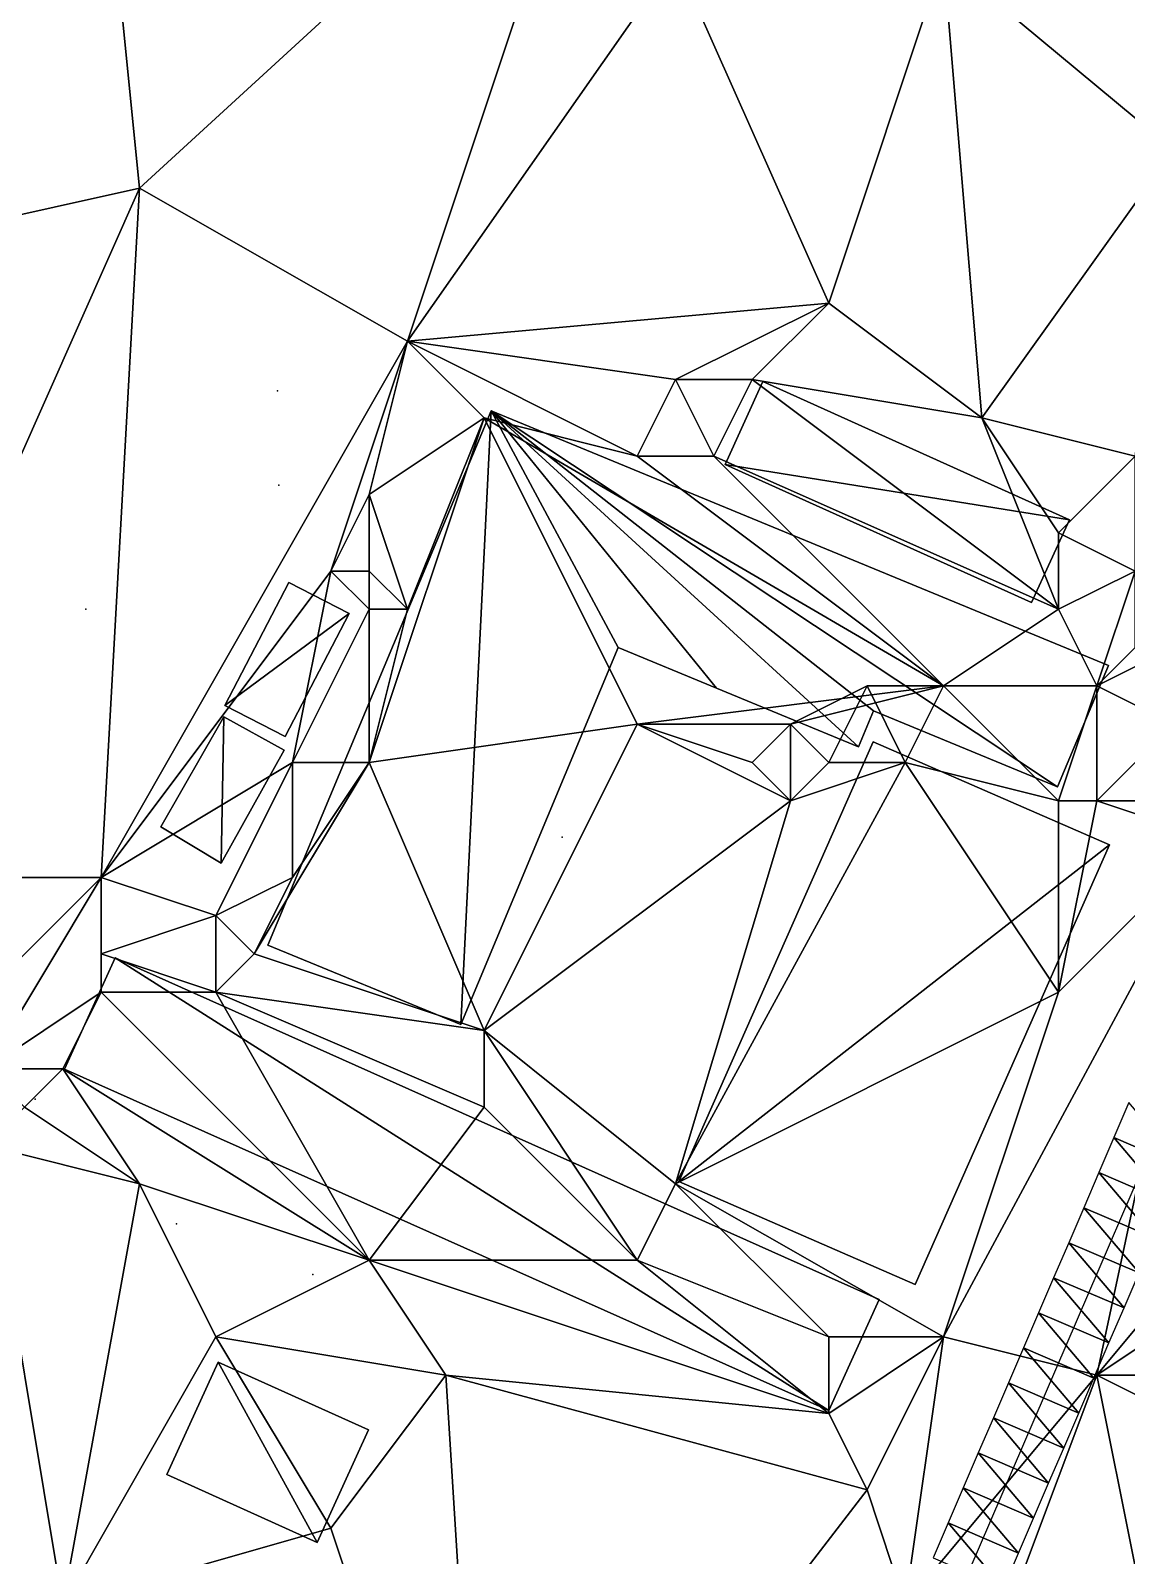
# Model space of a CAD drawing. Header units: metres. Extents: x -1103 to 901, y -902 to 905.
# Drawn here: x -875.7 to -818.4, y -527.4 to -447.8 of the extents above; entities that cross this region are included whole.
import ezdxf

# ---------------------------------------------------------------- set-up
doc = ezdxf.new("R2010")
doc.units = ezdxf.units.M
for name, color, linetype in [('OSM_BUILDING_FOOTPRINTS', 7, 'CONTINUOUS'), ('OSM_BUILDING_ROOFS', 1, 'CONTINUOUS'), ('OSM_BUILDING_WALLS', 8, 'CONTINUOUS'), ('OSM_ROAD_AXES', 2, 'CONTINUOUS'), ('OSM_ROAD_SURFACE', 9, 'CONTINUOUS'), ('OSM_TERRAIN', 3, 'CONTINUOUS'), ('OSM_TREES', 3, 'CONTINUOUS')]:
    doc.layers.add(name, color=color, linetype=linetype)

msp = doc.modelspace()

# ---------------------------------------------------------------- linework, layer by layer
at = {"layer": 'OSM_BUILDING_FOOTPRINTS'}
for points in [[(-837.434, -466.099, 12.422), (-821.428, -473.32, 12.422), (-823.406, -477.644, 12.422), (-839.412, -470.434, 12.422), (-837.434, -466.099, 12.422)], [(-863.287, -495.538, 11.772), (-851.626, -467.636, 11.772), (-819.394, -480.929, 11.772), (-822.047, -487.266, 11.772), (-831.663, -483.307, 11.772), (-832.448, -485.176, 11.772), (-839.865, -482.112, 11.772), (-844.994, -480, 11.772), (-853.218, -499.685, 11.772), (-863.287, -495.538, 11.772)], [(-862.193, -476.594, 14.323), (-859.043, -478.22, 14.323), (-862.392, -484.634, 14.323), (-865.543, -483.02, 14.323), (-862.193, -476.594, 14.323)], [(-862.437, -485.353, 14.065), (-865.73, -491.259, 14.065), (-868.881, -489.368, 14.065), (-865.598, -483.617, 14.065), (-862.437, -485.353, 14.065)], [(-831.685, -484.921, 11.454), (-819.338, -490.307, 11.454), (-829.485, -513.265, 11.454), (-841.832, -507.88, 11.454), (-831.685, -484.921, 11.454)], [(-871.268, -496.202, 11.84), (-873.91, -502.019, 11.84), (-833.995, -519.857, 11.84), (-831.364, -514.051, 11.84), (-871.268, -496.202, 11.84)], [(-868.571, -523.186, 12.372), (-865.885, -517.325, 12.372), (-858.037, -520.863, 12.372), (-860.723, -526.736, 12.372), (-868.571, -523.186, 12.372)]]:
    msp.add_polyline3d(points, close=True, dxfattribs=at)
at = {"layer": 'OSM_BUILDING_ROOFS'}
for points in [[(-821.428, -473.32, 22.422), (-837.434, -466.099, 22.422), (-839.412, -470.434, 22.422)], [(-851.626, -467.636, 16.972), (-863.287, -495.538, 16.972), (-853.218, -499.685, 16.972)], [(-851.626, -467.636, 16.972), (-853.218, -499.685, 16.972), (-844.994, -480, 16.972)], [(-851.626, -467.636, 16.972), (-844.994, -480, 16.972), (-839.865, -482.112, 16.972)], [(-851.626, -467.636, 16.972), (-839.865, -482.112, 16.972), (-832.448, -485.176, 16.972)], [(-851.626, -467.636, 16.972), (-832.448, -485.176, 16.972), (-831.663, -483.307, 16.972)], [(-851.626, -467.636, 16.972), (-831.663, -483.307, 16.972), (-822.047, -487.266, 16.972)], [(-851.626, -467.636, 16.972), (-822.047, -487.266, 16.972), (-819.394, -480.929, 16.972)], [(-821.428, -473.32, 22.422), (-839.412, -470.434, 22.422), (-823.406, -477.644, 22.422)], [(-859.043, -478.22, 24.323), (-862.193, -476.594, 24.323), (-865.543, -483.02, 24.323)], [(-859.043, -478.22, 24.323), (-865.543, -483.02, 24.323), (-862.392, -484.634, 24.323)], [(-865.73, -491.259, 24.065), (-865.598, -483.617, 24.065), (-868.881, -489.368, 24.065)], [(-865.73, -491.259, 24.065), (-862.437, -485.353, 24.065), (-865.598, -483.617, 24.065)], [(-819.338, -490.307, 21.454), (-831.685, -484.921, 21.454), (-841.832, -507.88, 21.454)], [(-819.338, -490.307, 21.454), (-841.832, -507.88, 21.454), (-829.485, -513.265, 21.454)], [(-833.995, -519.857, 17.04), (-871.268, -496.202, 17.04), (-873.91, -502.019, 17.04)], [(-833.995, -519.857, 17.04), (-831.364, -514.051, 17.04), (-871.268, -496.202, 17.04)], [(-865.885, -517.325, 22.372), (-868.571, -523.186, 22.372), (-860.723, -526.736, 22.372)], [(-865.885, -517.325, 22.372), (-860.723, -526.736, 22.372), (-858.037, -520.863, 22.372)]]:
    msp.add_3dface(points, dxfattribs=at)
at = {"layer": 'OSM_BUILDING_WALLS'}
for points in [[(-837.434, -466.099, 12.422), (-839.412, -470.434, 12.422), (-839.412, -470.434, 22.422)], [(-837.434, -466.099, 12.422), (-839.412, -470.434, 22.422), (-837.434, -466.099, 22.422)], [(-821.428, -473.32, 12.422), (-837.434, -466.099, 12.422), (-837.434, -466.099, 22.422)], [(-821.428, -473.32, 12.422), (-837.434, -466.099, 22.422), (-821.428, -473.32, 22.422)], [(-851.626, -467.636, 11.772), (-863.287, -495.538, 11.772), (-863.287, -495.538, 16.972)], [(-851.626, -467.636, 11.772), (-863.287, -495.538, 16.972), (-851.626, -467.636, 16.972)], [(-819.394, -480.929, 11.772), (-851.626, -467.636, 11.772), (-851.626, -467.636, 16.972)], [(-819.394, -480.929, 11.772), (-851.626, -467.636, 16.972), (-819.394, -480.929, 16.972)], [(-839.412, -470.434, 12.422), (-823.406, -477.644, 12.422), (-823.406, -477.644, 22.422)], [(-839.412, -470.434, 12.422), (-823.406, -477.644, 22.422), (-839.412, -470.434, 22.422)], [(-823.406, -477.644, 12.422), (-821.428, -473.32, 12.422), (-821.428, -473.32, 22.422)], [(-823.406, -477.644, 12.422), (-821.428, -473.32, 22.422), (-823.406, -477.644, 22.422)], [(-862.193, -476.594, 14.323), (-865.543, -483.02, 14.323), (-865.543, -483.02, 24.323)], [(-862.193, -476.594, 14.323), (-865.543, -483.02, 24.323), (-862.193, -476.594, 24.323)], [(-859.043, -478.22, 14.323), (-862.193, -476.594, 14.323), (-862.193, -476.594, 24.323)], [(-859.043, -478.22, 14.323), (-862.193, -476.594, 24.323), (-859.043, -478.22, 24.323)], [(-862.392, -484.634, 14.323), (-859.043, -478.22, 14.323), (-859.043, -478.22, 24.323)], [(-862.392, -484.634, 14.323), (-859.043, -478.22, 24.323), (-862.392, -484.634, 24.323)], [(-853.218, -499.685, 11.772), (-844.994, -480, 11.772), (-844.994, -480, 16.972)], [(-853.218, -499.685, 11.772), (-844.994, -480, 16.972), (-853.218, -499.685, 16.972)], [(-844.994, -480, 11.772), (-839.865, -482.112, 11.772), (-839.865, -482.112, 16.972)], [(-844.994, -480, 11.772), (-839.865, -482.112, 16.972), (-844.994, -480, 16.972)], [(-822.047, -487.266, 11.772), (-819.394, -480.929, 11.772), (-819.394, -480.929, 16.972)], [(-822.047, -487.266, 11.772), (-819.394, -480.929, 16.972), (-822.047, -487.266, 16.972)], [(-839.865, -482.112, 11.772), (-832.448, -485.176, 11.772), (-832.448, -485.176, 16.972)], [(-839.865, -482.112, 11.772), (-832.448, -485.176, 16.972), (-839.865, -482.112, 16.972)], [(-865.543, -483.02, 14.323), (-862.392, -484.634, 14.323), (-862.392, -484.634, 24.323)], [(-865.543, -483.02, 14.323), (-862.392, -484.634, 24.323), (-865.543, -483.02, 24.323)], [(-832.448, -485.176, 11.772), (-831.663, -483.307, 11.772), (-831.663, -483.307, 16.972)], [(-832.448, -485.176, 11.772), (-831.663, -483.307, 16.972), (-832.448, -485.176, 16.972)], [(-831.663, -483.307, 11.772), (-822.047, -487.266, 11.772), (-822.047, -487.266, 16.972)], [(-831.663, -483.307, 11.772), (-822.047, -487.266, 16.972), (-831.663, -483.307, 16.972)], [(-865.598, -483.617, 14.065), (-868.881, -489.368, 14.065), (-868.881, -489.368, 24.065)], [(-865.598, -483.617, 14.065), (-868.881, -489.368, 24.065), (-865.598, -483.617, 24.065)], [(-862.437, -485.353, 14.065), (-865.598, -483.617, 14.065), (-865.598, -483.617, 24.065)], [(-862.437, -485.353, 14.065), (-865.598, -483.617, 24.065), (-862.437, -485.353, 24.065)], [(-831.685, -484.921, 11.454), (-841.832, -507.88, 11.454), (-841.832, -507.88, 21.454)], [(-831.685, -484.921, 11.454), (-841.832, -507.88, 21.454), (-831.685, -484.921, 21.454)], [(-819.338, -490.307, 11.454), (-831.685, -484.921, 11.454), (-831.685, -484.921, 21.454)], [(-819.338, -490.307, 11.454), (-831.685, -484.921, 21.454), (-819.338, -490.307, 21.454)], [(-865.73, -491.259, 14.065), (-862.437, -485.353, 14.065), (-862.437, -485.353, 24.065)], [(-865.73, -491.259, 14.065), (-862.437, -485.353, 24.065), (-865.73, -491.259, 24.065)], [(-868.881, -489.368, 14.065), (-865.73, -491.259, 14.065), (-865.73, -491.259, 24.065)], [(-868.881, -489.368, 14.065), (-865.73, -491.259, 24.065), (-868.881, -489.368, 24.065)], [(-829.485, -513.265, 11.454), (-819.338, -490.307, 11.454), (-819.338, -490.307, 21.454)], [(-829.485, -513.265, 11.454), (-819.338, -490.307, 21.454), (-829.485, -513.265, 21.454)], [(-871.268, -496.202, 11.84), (-873.91, -502.019, 11.84), (-873.91, -502.019, 17.04)], [(-871.268, -496.202, 11.84), (-873.91, -502.019, 17.04), (-871.268, -496.202, 17.04)], [(-831.364, -514.051, 11.84), (-871.268, -496.202, 11.84), (-871.268, -496.202, 17.04)], [(-831.364, -514.051, 11.84), (-871.268, -496.202, 17.04), (-831.364, -514.051, 17.04)], [(-863.287, -495.538, 11.772), (-853.218, -499.685, 11.772), (-853.218, -499.685, 16.972)], [(-863.287, -495.538, 11.772), (-853.218, -499.685, 16.972), (-863.287, -495.538, 16.972)], [(-873.91, -502.019, 11.84), (-833.995, -519.857, 11.84), (-833.995, -519.857, 17.04)], [(-873.91, -502.019, 11.84), (-833.995, -519.857, 17.04), (-873.91, -502.019, 17.04)], [(-841.832, -507.88, 11.454), (-829.485, -513.265, 11.454), (-829.485, -513.265, 21.454)], [(-841.832, -507.88, 11.454), (-829.485, -513.265, 21.454), (-841.832, -507.88, 21.454)], [(-833.995, -519.857, 11.84), (-831.364, -514.051, 11.84), (-831.364, -514.051, 17.04)], [(-833.995, -519.857, 11.84), (-831.364, -514.051, 17.04), (-833.995, -519.857, 17.04)], [(-865.885, -517.325, 12.372), (-868.571, -523.186, 12.372), (-868.571, -523.186, 22.372)], [(-865.885, -517.325, 12.372), (-868.571, -523.186, 22.372), (-865.885, -517.325, 22.372)], [(-858.037, -520.863, 12.372), (-865.885, -517.325, 12.372), (-865.885, -517.325, 22.372)], [(-858.037, -520.863, 12.372), (-865.885, -517.325, 22.372), (-858.037, -520.863, 22.372)], [(-860.723, -526.736, 12.372), (-858.037, -520.863, 12.372), (-858.037, -520.863, 22.372)], [(-860.723, -526.736, 12.372), (-858.037, -520.863, 22.372), (-860.723, -526.736, 22.372)], [(-868.571, -523.186, 12.372), (-860.723, -526.736, 12.372), (-860.723, -526.736, 22.372)], [(-868.571, -523.186, 12.372), (-860.723, -526.736, 22.372), (-868.571, -523.186, 22.372)]]:
    msp.add_3dface(points, dxfattribs=at)
at = {"layer": 'OSM_ROAD_AXES'}
msp.add_polyline3d([(-948.427, -865.939, 8.473), (-922.021, -833.325, 8.829), (-893.47, -795.625, 6.975), (-880.526, -775.597, 7.109), (-873.64, -762.569, 7.6), (-868.899, -750.858, 7.93), (-868.49, -741.004, 7.928), (-870.855, -731.648, 7.959), (-876.637, -717.946, 7.888), (-882.285, -704.919, 8.307), (-889.36, -689.127, 10.197), (-889.769, -675.966, 11.913), (-888.354, -662.684, 13.155), (-877.334, -641.661, 13.81), (-873.013, -622.861, 13.837), (-834.58, -546.631, 13.143), (-802.316, -471.628, 12.716), (-790.224, -446.336, 12.431), (-777.866, -420.469, 10.624), (-763.619, -389.116, 12.794)], dxfattribs=at)
at = {"layer": 'OSM_ROAD_SURFACE'}
for points in [[(-815.431, -507.176, 13.062), (-818.318, -503.766, 13.178), (-819.105, -505.595, 13.22)], [(-816.218, -509.005, 13.1), (-819.105, -505.595, 13.22), (-819.892, -507.424, 13.261)], [(-816.218, -509.005, 13.1), (-815.431, -507.176, 13.062), (-819.105, -505.595, 13.22)], [(-817.004, -510.834, 13.138), (-819.892, -507.424, 13.261), (-820.679, -509.254, 13.303)], [(-817.004, -510.834, 13.138), (-816.218, -509.005, 13.1), (-819.892, -507.424, 13.261)], [(-817.791, -512.664, 13.176), (-820.679, -509.254, 13.303), (-821.466, -511.083, 13.345)], [(-817.791, -512.664, 13.176), (-817.004, -510.834, 13.138), (-820.679, -509.254, 13.303)], [(-818.578, -514.493, 13.215), (-821.466, -511.083, 13.345), (-822.253, -512.912, 13.386)], [(-818.578, -514.493, 13.215), (-817.791, -512.664, 13.176), (-821.466, -511.083, 13.345)], [(-819.365, -516.322, 13.253), (-822.253, -512.912, 13.386), (-823.04, -514.742, 13.428)], [(-819.365, -516.322, 13.253), (-818.578, -514.493, 13.215), (-822.253, -512.912, 13.386)], [(-820.152, -518.152, 13.282), (-823.04, -514.742, 13.428), (-823.827, -516.571, 13.469)], [(-820.152, -518.152, 13.282), (-819.365, -516.322, 13.253), (-823.04, -514.742, 13.428)], [(-820.939, -519.981, 13.234), (-823.827, -516.571, 13.469), (-824.614, -518.4, 13.424)], [(-820.939, -519.981, 13.234), (-820.152, -518.152, 13.282), (-823.827, -516.571, 13.469)], [(-821.726, -521.81, 13.187), (-824.614, -518.4, 13.424), (-825.401, -520.23, 13.352)], [(-821.726, -521.81, 13.187), (-820.939, -519.981, 13.234), (-824.614, -518.4, 13.424)], [(-822.513, -523.64, 13.14), (-825.401, -520.23, 13.352), (-826.187, -522.059, 13.281)], [(-822.513, -523.64, 13.14), (-821.726, -521.81, 13.187), (-825.401, -520.23, 13.352)], [(-823.3, -525.469, 13.093), (-826.187, -522.059, 13.281), (-826.974, -523.888, 13.209)], [(-823.3, -525.469, 13.093), (-822.513, -523.64, 13.14), (-826.187, -522.059, 13.281)], [(-824.087, -527.298, 13.046), (-826.974, -523.888, 13.209), (-827.761, -525.718, 13.137)], [(-824.087, -527.298, 13.046), (-823.3, -525.469, 13.093), (-826.974, -523.888, 13.209)], [(-824.874, -529.128, 12.999), (-827.761, -525.718, 13.137), (-828.548, -527.547, 13.066)], [(-824.874, -529.128, 12.999), (-824.087, -527.298, 13.046), (-827.761, -525.718, 13.137)]]:
    msp.add_3dface(points, dxfattribs=at)
at = {"layer": 'OSM_TERRAIN'}
for points in [[(-828, -444, 16.408), (-816, -454, 14.284), (-810, -430, 14.972)], [(-870, -456, 17.921), (-846, -434, 16.986), (-872, -436, 17.678)], [(-870, -456, 17.921), (-856, -464, 16.911), (-846, -434, 16.986)], [(-842, -444, 16.874), (-846, -434, 16.986), (-856, -464, 16.911)], [(-888, -460, 17.883), (-870, -456, 17.921), (-872, -436, 17.678)], [(-886, -444, 17.402), (-888, -460, 17.883), (-872, -436, 17.678)], [(-856, -464, 16.911), (-834, -462, 15.656), (-842, -444, 16.874)], [(-834, -462, 15.656), (-828, -444, 16.408), (-842, -444, 16.874)], [(-826, -468, 14.471), (-828, -444, 16.408), (-834, -462, 15.656)], [(-826, -468, 14.471), (-816, -454, 14.284), (-828, -444, 16.408)], [(-826, -468, 14.471), (-818, -470, 13.677), (-816, -454, 14.284)], [(-886, -492, 16.192), (-870, -456, 17.921), (-888, -460, 17.883)], [(-886, -492, 16.192), (-872, -492, 16.182), (-870, -456, 17.921)], [(-872, -492, 16.182), (-856, -464, 16.911), (-870, -456, 17.921)], [(-842, -466, 15.856), (-834, -462, 15.656), (-856, -464, 16.911)], [(-842, -466, 15.856), (-838, -466, 14.723), (-834, -462, 15.656)], [(-838, -466, 14.723), (-826, -468, 14.471), (-834, -462, 15.656)], [(-856, -464, 16.911), (-872, -492, 16.182), (-860, -476, 16.459)], [(-860, -476, 16.459), (-858, -472, 16.592), (-856, -464, 16.911)], [(-858, -472, 16.592), (-852, -468, 15.091), (-856, -464, 16.911)], [(-852, -468, 15.091), (-844, -470, 15.141), (-856, -464, 16.911)], [(-844, -470, 15.141), (-842, -466, 15.856), (-856, -464, 16.911)], [(-844, -470, 15.141), (-840, -470, 14.699), (-842, -466, 15.856)], [(-840, -470, 14.699), (-838, -466, 14.723), (-842, -466, 15.856)], [(-840, -470, 14.699), (-822, -478, 14.5), (-838, -466, 14.723)], [(-822, -478, 14.5), (-826, -468, 14.471), (-838, -466, 14.723)], [(-858, -486, 15.017), (-844, -484, 14.882), (-852, -468, 15.091)], [(-858, -486, 15.017), (-852, -468, 15.091), (-856, -478, 15.364)], [(-856, -478, 15.364), (-852, -468, 15.091), (-858, -472, 16.592)], [(-844, -484, 14.882), (-828, -482, 15.017), (-852, -468, 15.091)], [(-852, -468, 15.091), (-828, -482, 15.017), (-844, -470, 15.141)], [(-822, -478, 14.5), (-822, -474, 14.587), (-826, -468, 14.471)], [(-822, -474, 14.587), (-818, -470, 13.677), (-826, -468, 14.471)], [(-828, -482, 15.017), (-840, -470, 14.699), (-844, -470, 15.141)], [(-828, -482, 15.017), (-822, -478, 14.5), (-840, -470, 14.699)], [(-822, -474, 14.587), (-818, -476, 13.324), (-818, -470, 13.677)], [(-858, -476, 16.124), (-858, -472, 16.592), (-860, -476, 16.459)], [(-856, -478, 15.364), (-858, -472, 16.592), (-858, -476, 16.124)], [(-822, -478, 14.5), (-818, -476, 13.324), (-822, -474, 14.587)], [(-872, -492, 16.182), (-862, -486, 16.3), (-860, -476, 16.459)], [(-862, -486, 16.3), (-858, -478, 16.221), (-860, -476, 16.459)], [(-858, -478, 16.221), (-858, -476, 16.124), (-860, -476, 16.459)], [(-858, -478, 16.221), (-856, -478, 15.364), (-858, -476, 16.124)], [(-820, -482, 15.017), (-818, -476, 13.324), (-822, -478, 14.5)], [(-820, -482, 15.017), (-818, -480, 14.248), (-818, -476, 13.324)], [(-862, -486, 16.3), (-858, -486, 15.017), (-858, -478, 16.221)], [(-858, -486, 15.017), (-856, -478, 15.364), (-858, -478, 16.221)], [(-828, -482, 15.017), (-820, -482, 15.017), (-822, -478, 14.5)], [(-820, -482, 15.017), (-816, -484, 13.061), (-816, -480, 13.319)], [(-820, -482, 15.017), (-816, -480, 13.319), (-818, -480, 14.248)], [(-844, -484, 14.882), (-836, -484, 14.946), (-828, -482, 15.017)], [(-834, -486, 13.955), (-832, -482, 14.617), (-836, -484, 14.946)], [(-836, -484, 14.946), (-832, -482, 14.617), (-828, -482, 15.017)], [(-834, -486, 13.955), (-830, -486, 13.509), (-832, -482, 14.617)], [(-830, -486, 13.509), (-828, -482, 15.017), (-832, -482, 14.617)], [(-830, -486, 13.509), (-822, -488, 13.817), (-828, -482, 15.017)], [(-822, -488, 13.817), (-820, -482, 15.017), (-828, -482, 15.017)], [(-822, -488, 13.817), (-820, -488, 13.734), (-820, -482, 15.017)], [(-820, -488, 13.734), (-816, -484, 13.061), (-820, -482, 15.017)], [(-852, -500, 14.938), (-844, -484, 14.882), (-858, -486, 15.017)], [(-852, -500, 14.938), (-836, -488, 13.681), (-844, -484, 14.882)], [(-836, -488, 13.681), (-838, -486, 14.328), (-844, -484, 14.882)], [(-838, -486, 14.328), (-836, -484, 14.946), (-844, -484, 14.882)], [(-838, -486, 14.328), (-836, -488, 13.681), (-836, -484, 14.946)], [(-836, -488, 13.681), (-834, -486, 13.955), (-836, -484, 14.946)], [(-820, -488, 13.734), (-818, -488, 13.23), (-816, -484, 13.061)], [(-866, -494, 15.804), (-862, -486, 16.3), (-872, -492, 16.182)], [(-866, -494, 15.804), (-862, -492, 15.151), (-862, -486, 16.3)], [(-864, -496, 15.097), (-858, -486, 15.017), (-862, -492, 15.151)], [(-864, -496, 15.097), (-852, -500, 14.938), (-858, -486, 15.017)], [(-862, -492, 15.151), (-858, -486, 15.017), (-862, -486, 16.3)], [(-842, -508, 13.552), (-822, -498, 13.431), (-830, -486, 13.509)], [(-842, -508, 13.552), (-830, -486, 13.509), (-836, -488, 13.681)], [(-836, -488, 13.681), (-830, -486, 13.509), (-834, -486, 13.955)], [(-822, -498, 13.431), (-822, -488, 13.817), (-830, -486, 13.509)], [(-842, -508, 13.552), (-836, -488, 13.681), (-852, -500, 14.938)], [(-822, -498, 13.431), (-814, -490, 12.893), (-820, -488, 13.734)], [(-822, -498, 13.431), (-820, -488, 13.734), (-822, -488, 13.817)], [(-820, -488, 13.734), (-814, -490, 12.893), (-818, -488, 13.23)], [(-820, -518, 13.235), (-814, -490, 12.893), (-828, -516, 13.623)], [(-814, -490, 12.893), (-822, -498, 13.431), (-828, -516, 13.623)], [(-820, -518, 13.235), (-810, -506, 12.788), (-814, -490, 12.893)], [(-884, -504, 15.856), (-872, -492, 16.182), (-886, -492, 16.192)], [(-884, -504, 15.856), (-878, -502, 15.694), (-872, -492, 16.182)], [(-878, -502, 15.694), (-872, -498, 14.484), (-872, -492, 16.182)], [(-872, -498, 14.484), (-872, -496, 14.763), (-872, -492, 16.182)], [(-872, -496, 14.763), (-866, -494, 15.804), (-872, -492, 16.182)], [(-864, -496, 15.097), (-862, -492, 15.151), (-866, -494, 15.804)], [(-872, -496, 14.763), (-866, -498, 14.664), (-866, -494, 15.804)], [(-866, -498, 14.664), (-864, -496, 15.097), (-866, -494, 15.804)], [(-872, -498, 14.484), (-866, -498, 14.664), (-872, -496, 14.763)], [(-866, -498, 14.664), (-852, -500, 14.938), (-864, -496, 15.097)], [(-874, -502, 14.512), (-872, -498, 14.484), (-878, -502, 15.694)], [(-874, -502, 14.512), (-858, -512, 14.478), (-872, -498, 14.484)], [(-858, -512, 14.478), (-866, -498, 14.664), (-872, -498, 14.484)], [(-858, -512, 14.478), (-852, -504, 14.501), (-866, -498, 14.664)], [(-852, -504, 14.501), (-852, -500, 14.938), (-866, -498, 14.664)], [(-842, -508, 13.552), (-828, -516, 13.623), (-822, -498, 13.431)], [(-844, -512, 14.484), (-852, -500, 14.938), (-852, -504, 14.501)], [(-844, -512, 14.484), (-842, -508, 13.552), (-852, -500, 14.938)], [(-876, -504, 15.279), (-874, -502, 14.512), (-878, -502, 15.694)], [(-876, -504, 15.279), (-870, -508, 15.275), (-874, -502, 14.512)], [(-870, -508, 15.275), (-858, -512, 14.478), (-874, -502, 14.512)], [(-878, -506, 15.483), (-870, -508, 15.275), (-876, -504, 15.279)], [(-858, -512, 14.478), (-844, -512, 14.484), (-852, -504, 14.501)], [(-874, -530, 14.207), (-878, -506, 15.483), (-892, -524, 14.528)], [(-874, -530, 14.207), (-870, -508, 15.275), (-878, -506, 15.483)], [(-820, -518, 13.235), (-814, -514, 12.958), (-810, -506, 12.788)], [(-874, -530, 14.207), (-866, -516, 14.515), (-870, -508, 15.275)], [(-866, -516, 14.515), (-858, -512, 14.478), (-870, -508, 15.275)], [(-834, -516, 14.484), (-842, -508, 13.552), (-844, -512, 14.484)], [(-834, -516, 14.484), (-828, -516, 13.623), (-842, -508, 13.552)], [(-854, -518, 14.102), (-858, -512, 14.478), (-866, -516, 14.515)], [(-854, -518, 14.102), (-834, -520, 14.457), (-858, -512, 14.478)], [(-858, -512, 14.478), (-834, -520, 14.457), (-844, -512, 14.484)], [(-834, -520, 14.457), (-834, -516, 14.484), (-844, -512, 14.484)], [(-814, -518, 12.845), (-814, -514, 12.958), (-820, -518, 13.235)], [(-860, -526, 14.398), (-866, -516, 14.515), (-874, -530, 14.207)], [(-866, -516, 14.515), (-860, -526, 14.398), (-854, -518, 14.102)], [(-832, -524, 13.467), (-828, -516, 13.623), (-834, -520, 14.457)], [(-834, -520, 14.457), (-828, -516, 13.623), (-834, -516, 14.484)], [(-830, -530, 12.933), (-828, -516, 13.623), (-832, -524, 13.467)], [(-830, -530, 12.933), (-820, -518, 13.235), (-828, -516, 13.623)], [(-860, -526, 14.398), (-852, -550, 14.118), (-854, -518, 14.102)], [(-852, -550, 14.118), (-832, -524, 13.467), (-854, -518, 14.102)], [(-854, -518, 14.102), (-832, -524, 13.467), (-834, -520, 14.457)], [(-826, -534, 12.823), (-820, -518, 13.235), (-830, -530, 12.933)], [(-826, -534, 12.823), (-818, -528, 12.374), (-820, -518, 13.235)], [(-820, -518, 13.235), (-818, -528, 12.374), (-816, -520, 12.844)], [(-816, -520, 12.844), (-814, -518, 12.845), (-820, -518, 13.235)], [(-904, -536, 14.002), (-874, -530, 14.207), (-892, -524, 14.528)], [(-852, -550, 14.118), (-830, -530, 12.933), (-832, -524, 13.467)], [(-874, -530, 14.207), (-852, -550, 14.118), (-860, -526, 14.398)]]:
    msp.add_3dface(points, dxfattribs=at)
at = {"layer": 'OSM_TREES'}
for p in [(-862.791, -466.586, 17.073), (-862.724, -471.507, 16.821), (-872.805, -477.988, 16.86), (-847.923, -489.898, 14.912), (-875.446, -503.59, 15.1), (-868.062, -510.092, 15.039), (-860.944, -512.746, 14.545)]:
    msp.add_point(p, dxfattribs=at)

doc.saveas('drawing.dxf')
